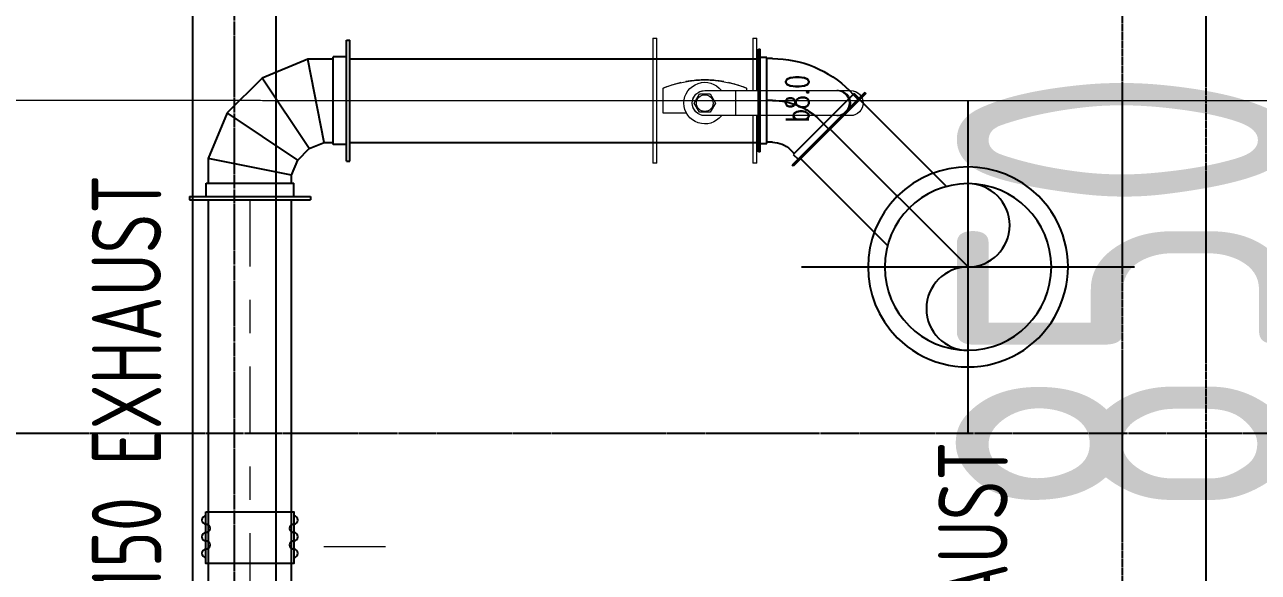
# Model space of a CAD drawing. Extents: x -76427 to 292734, y -42117 to 131250.
# Drawn here: x 13382 to 15603, y -36854 to -35868 of the extents above; entities that cross this region are included whole.
import ezdxf
from ezdxf.xclip import XClip

# ---------------------------------------------------------------- set-up
doc = ezdxf.new("R2010")
doc.units = 0
doc.header["$LTSCALE"] = 10
doc.header["$XCLIPFRAME"] = 2
for name, pattern in [('H12PL1$0$CENTERK4', [0.3582, 0.3333, -0.0083, 0.0083, -0.0083]), ('TPH12-SEC-@E$0$CENTERK3', [2.749, 2.5, -0.083, 0.083, -0.083]), ('TPH12-SEC-@E$0$CENTERK5', [6.916, 6.667, -0.083, 0.083, -0.083]), ('XFM7P10PV$0$HIDDEN', [0.375, 0.25, -0.125]), ('XFM7P10PV$0$中心', [29.999999, 12, -6, 6, -6]), ('XFM7P10PV-200K$0$HIDDEN', [0.375, 0.25, -0.125]), ('XFM7P10PV-200K$0$中心', [29.999999, 12, -6, 6, -6])]:
    doc.linetypes.add(name, pattern=pattern)
for name, color, linetype in [('H12PL1$0$L10_14_SIKICHI', 252, 'Continuous'), ('TPH12-SEC-@E$0$H-SIN', 252, 'TPH12-SEC-@E$0$CENTERK5'), ('TPH12-SEC-@E$0$SIAGE1', 252, 'Continuous'), ('TPH12-SEC-@E$0$SIN-M', 252, 'Continuous'), ('XFM7P10PV$0$AP5B-SM-08-FNN-300-A(B)-LB1$0$0-支架', 252, 'Continuous'), ('XFM7P10PV$0$U-CV-EXH-DUCT', 252, 'Continuous'), ('XFM7P10PV$0$U-PCW-TXT', 252, 'Continuous'), ('XFM7P10PV$0$U-PV-EXH', 252, 'Continuous'), ('XFM7P10PV-200K$0$AP5B-SM-08-FNN-300-A(B)-LB1$0$0-支架', 7, 'Continuous'), ('XFM7P10PV-200K$0$U-CV-EXH-DUCT', 110, 'Continuous'), ('XFM7P10PV-200K$0$U-PCW-TXT', 3, 'Continuous'), ('XFM7P10PV-200K$0$U-PV-EXH', 7, 'Continuous')]:
    doc.layers.add(name, color=color, linetype=linetype)
doc.layers.add('TPH12-SEC-@E$0$K-SIN', color=252, linetype='TPH12-SEC-@E$0$CENTERK3', plot=False)
for name, color, linetype, lineweight in [('XFM7P10PV$0$AP5B-SM-08-FNN-300-A(B)-LB1$0$風管附件', 252, 'Continuous', 9), ('XFM7P10PV$0$M-HVAC-DUCT-CNTR', 252, 'XFM7P10PV$0$中心', 9), ('XFM7P10PV$0$PV-EQ(50K)', 252, 'Continuous', 9), ('XFM7P10PV-200K$0$AP5B-SM-08-FNN-300-A(B)-LB1$0$風管附件', 7, 'Continuous', 9), ('XFM7P10PV-200K$0$PV-EQ(50K)', 22, 'Continuous', 9)]:
    doc.layers.add(name, color=color, linetype=linetype, lineweight=lineweight)
doc.layers.add('XFM7P10PV-200K$0$M-HVAC-DUCT-CNTR', color=1, linetype='XFM7P10PV-200K$0$中心', lineweight=9, true_color=0xff0000)
doc.styles.add('TPH12-SEC-@E$0$dim-txt', font='isocp.shx', dxfattribs={"width": 0.7, "bigfont": 'chineset.shx'})
doc.styles.add('XFM7P10PV$0$aa-txt', font='isocp.shx', dxfattribs={"bigfont": 'chineset'})
doc.styles.add('XFM7P10PV$0$STANDARD', font='SIMPLEX', dxfattribs={"bigfont": 'BIGFONT'})
doc.styles.add('XFM7P10PV-200K$0$aa-txt', font='isocp.shx', dxfattribs={"bigfont": 'chineset'})
doc.styles.add('XFM7P10PV-200K$0$STANDARD', font='SIMPLEX', dxfattribs={"bigfont": 'BIGFONT'})
doc.dimstyles.new('TPH12-SEC-@E$0$ARCH-dim-2000', dxfattribs={"dimscale": 2000, "dimtxt": 0.3, "dimasz": 0.1, "dimexe": 0.1, "dimexo": 0.1, "dimgap": 0.05, "dimtad": 1, "dimdec": 0, "dimrnd": 0.1, "dimdsep": 46, "dimlunit": 6, "dimtxsty": 'TPH12-SEC-@E$0$dim-txt', "dimblk": 'TPH12-SEC-@E$0$_Dot', "dimblk1": 'TPH12-SEC-@E$0$_Origin', "dimblk2": 'TPH12-SEC-@E$0$_Origin', "dimcen": 2, "dimclrd": 256, "dimclre": 256, "dimclrt": 256, "dimadec": 0, "dimazin": 0, "dimtfac": 1, "dimtdec": 1, "dimtix": 1, "dimtmove": 2, "dimatfit": 3, "dimldrblk": 'TPH12-SEC-@E$0$_Origin', "dimfxl": 1, "dimtvp": 1, "dimtolj": 1, "dimarcsym": 0})

# ---------------------------------------------------------------- blocks, each defined once
blk = doc.blocks.new('H12PL1')
at = {"layer": 'H12PL1$0$L10_14_SIKICHI', "linetype": 'H12PL1$0$CENTERK4', "lineweight": 0}
blk.add_line((96438.83, -36025.4), (10638.84, -36004.43), dxfattribs=at)
blk = doc.blocks.new('TPH12-SEC-@E$0$_Dot')
at = {"color": 0, "linetype": 'ByBlock', "lineweight": -2}
blk.add_line((-0.5, 0), (-1, 0), dxfattribs=at)
at = {"color": 0, "linetype": 'ByBlock', "const_width": 0.5}
blk.add_lwpolyline([(-0.25, 0, 1), (0.25, 0, 1)], format="xyb", close=True, dxfattribs=at)
blk = doc.blocks.new('*D215')
at = {"layer": 'DEFPOINTS', "color": 0, "transparency": 16777216}
for p in [(45200, 385950), (45200, 385950), (45200, 385100)]:
    blk.add_point(p, dxfattribs=at)
at = {"layer": 'TPH12-SEC-@E$0$SIN-M', "lineweight": -2, "transparency": 16777216}
blk.add_line((45200, 385300), (45200, 385750), dxfattribs=at)
at = {"layer": 'TPH12-SEC-@E$0$SIN-M', "lineweight": -2, "transparency": 16777216, "xscale": 200, "yscale": 200, "zscale": 200}
for p, rotation in [((45200, 385950), 90), ((45200, 385100), 270)]:
    blk.add_blockref('TPH12-SEC-@E$0$_Dot', p, dxfattribs=dict(at, rotation=rotation))
at = {"layer": 'TPH12-SEC-@E$0$SIN-M', "transparency": 16777216, "insert": (44560, 386199.189861), "char_height": 600, "attachment_point": 5, "rotation": 90, "style": 'TPH12-SEC-@E$0$dim-txt'}
blk.add_mtext('\\A1;850', dxfattribs=at)
blk = doc.blocks.new('TPH12-SEC-@E$0$_Origin')
at = {"color": 0, "linetype": 'ByBlock', "lineweight": -2}
blk.add_line((0, 0), (-1, 0), dxfattribs=at)
blk.add_circle((0, 0), 0.5, dxfattribs=at)
blk = doc.blocks.new('XFM7P10PV-200K$0$A$Cf6a59fa3')
blk.add_line((2336.2, 1961.1), (2224.9, 1961.1))
blk = doc.blocks.new('XFM7P10PV-200K$0$AP5B-SM-08-FNN-300-A(B)-LB1$0$圓形風門_PX - VD100-1461086-LB1-PX-X')
at = {"layer": 'XFM7P10PV-200K$0$AP5B-SM-08-FNN-300-A(B)-LB1$0$風管附件', "color": 11, "true_color": 0xff8040}
for p, q in [((-4546.03, 16082.5), (-4546.53, 16082.5)), ((-4546.53, 16067.5), (-4546.53, 16082.5)), ((-4546.03, 16082.5), (-4546.03, 16067.5)), ((-4534.03, 16082.5), (-4534.53, 16082.5)), ((-4534.53, 16076.79), (-4534.53, 16082.5)), ((-4534.03, 16082.5), (-4534.03, 16076.79)), ((-4534.53, 16080), (-4546.03, 16080)), ((-4542.46, 16076.5), (-4545.28, 16076.5)), ((-4545.28, 16076.5), (-4545.28, 16073.5)), ((-4540.91, 16076.38), (-4541.55, 16075.28)), ((-4539.64, 16076.38), (-4540.91, 16076.38)), ((-4536.54, 16076.78), (-4540.28, 16076.78)), ((-4539.01, 16075.28), (-4539.64, 16076.38)), ((-4524.42, 16076.78), (-4536.54, 16076.78)), ((-4536.54, 16076.78), (-4536.54, 16073.78)), ((-4524.25, 16076.78), (-4524.42, 16076.78)), ((-4524.42, 16076.78), (-4524.25, 16076.78)), ((-4522.78, 16076.78), (-4524.42, 16076.78)), ((-4541.55, 16075.28), (-4540.91, 16074.18)), ((-4539.64, 16074.18), (-4539.01, 16075.28)), ((-4540.91, 16074.18), (-4539.64, 16074.18)), ((-4540.28, 16073.78), (-4536.54, 16073.78)), ((-4536.54, 16073.78), (-4524.42, 16073.78)), ((-4535.28, 16073.5), (-4535.28, 16073.78)), ((-4534.53, 16067.5), (-4534.53, 16073.77)), ((-4534.03, 16073.77), (-4534.03, 16067.5)), ((-4524.42, 16073.78), (-4524.25, 16073.78)), ((-4524.25, 16073.78), (-4524.42, 16073.78)), ((-4524.42, 16073.78), (-4522.78, 16073.78)), ((-4546.03, 16070), (-4534.53, 16070)), ((-4546.53, 16067.5), (-4546.03, 16067.5)), ((-4534.53, 16067.5), (-4534.03, 16067.5))]:
    blk.add_line(p, q, dxfattribs=at)
for centre, radius, start, end in [((-4540.28, 16075.28), 2.5, 37.2426, 180), ((-4540.28, 16075.28), 1.5, 90, 270), ((-4540.28, 16075.28), 1.5, 135, 225), ((-4540.28, 16075.28), 1, 0, 180), ((-4522.78, 16075.28), 1.5, 270, 90), ((-4522.78, 16075.28), 1.5, 60, 90), ((-4540.28, 16075.28), 2.5, 180, 322.7574), ((-4540.28, 16075.28), 1, 180, 0), ((-4540.28, 16085.5), 13, 247.3801, 292.6199), ((-4540.28, 16075.28), 1.5, 240, 270), ((-4522.78, 16075.28), 1.5, 285, 315)]:
    blk.add_arc(centre, radius, start, end, dxfattribs=at)
for centre in [(-4524.42, 16075.28), (-4524.25, 16075.28)]:
    blk.add_ellipse(centre, major_axis=(0, 1.5), ratio=0.965926, start_param=3.141593, end_param=6.283185, dxfattribs=at)
for points, knots in [([(-4543.15, 16072.82), (-4543.32, 16072.86), (-4544.05, 16073.04), (-4544.75, 16073.28), (-4545.28, 16073.5)], [0.7811004, 0.7811004, 0.7811004, 0.7811004, 0.8333333, 1, 1, 1, 1]), ([(-4535.28, 16073.5), (-4535.81, 16073.28), (-4536.52, 16073.04), (-4537.26, 16072.85), (-4537.45, 16072.81)], [0, 0, 0, 0, 0.1666667, 0.2227934, 0.2227934, 0.2227934, 0.2227934]), ([(-4538.01, 16072.7), (-4538.19, 16072.67), (-4538.94, 16072.55), (-4540.28, 16072.46), (-4541.61, 16072.55), (-4542.36, 16072.67), (-4542.55, 16072.7)], [0.2781585, 0.2781585, 0.2781585, 0.2781585, 0.3333333, 0.5, 0.6666667, 0.7219133, 0.7219133, 0.7219133, 0.7219133])]:
    blk.add_open_spline(points, degree=3, knots=knots, dxfattribs=at)
blk = doc.blocks.new('XFM7P10PV-200K$0$A$C7cc23280')
blk.add_lwpolyline([(3.8, 47.7), (84.8, 47.7), (84.8, 0), (3.8, 0)], close=True)
for centre, start, end in [((3.8, 40.1), 90, 270), ((3.8, 32.4), 270, 90), ((84.8, 32.4), 90, 270), ((84.8, 40.1), 270, 90), ((3.8, 24.7), 90, 270), ((84.8, 24.7), 270, 90), ((3.8, 9.4), 90, 270), ((3.8, 17.1), 270, 90), ((84.8, 17.1), 90, 270), ((84.8, 9.4), 270, 90)]:
    blk.add_arc(centre, 3.84, start, end)
blk = doc.blocks.new('XFM7P10PV-200K$0$300A_45度_0.8D-1')
for p, q in [((-20.25, 14.18), (-20.25, 13.58)), ((16.6, 14.18), (-20.25, 14.18)), ((16.6, 13.58), (-20.25, 13.58)), ((-17.25, 11.18), (-17.25, 13.58)), ((13.6, 13.58), (13.6, 11.18)), ((16.6, 13.58), (16.6, 14.18)), ((13.6, 11.18), (-17.25, 11.18)), ((-16.83, 9.18), (-16.83, 11.18)), ((13.17, 9.18), (13.17, 11.18)), ((-4.71, -23.93), (21.34, 2.13)), ((-4.29, -24.35), (21.77, 1.71)), ((-4.29, -20.11), (17.52, 1.71)), ((15.81, 2.82), (17.22, 1.41)), ((17.52, 1.71), (19.22, 0.01)), ((21.77, 1.71), (21.34, 2.13)), ((-5.4, -18.39), (-3.99, -19.81)), ((-2.59, -21.8), (-4.29, -20.11)), ((-4.71, -23.93), (-4.29, -24.35))]:
    blk.add_line(p, q)
at = {"color": 8}
for p, q in [((-1.83, 9.18), (-1.83, 11.18)), ((5.2, -7.79), (6.62, -9.2))]:
    blk.add_line(p, q, dxfattribs=at)
for radius in [39, 9]:
    blk.add_arc((22.17, 9.18), radius, 180, 225)
blk.add_arc((22.17, 9.18), 24, 180, 225, dxfattribs=at)
at = {"layer": 'XFM7P10PV-200K$0$U-CV-EXH-DUCT'}
for p, q in [((6.62, -9.2), (8.31, -10.9)), ((-3.99, -19.81), (-1.87, -21.93))]:
    blk.add_line(p, q, dxfattribs=at)
at = {"color": 8, "style": 'XFM7P10PV-200K$0$STANDARD', "width": 0.7}
blk.add_text('0.8d', height=8.146, dxfattribs=at).set_placement((-10.93, -3.81))
blk = doc.blocks.new('XFM7P10PV-200K$0$CV-EXH-150A-TURN-new')
for p, q in [((-10.81, 13.16), (-11.41, 13.16)), ((-11.41, 13.16), (-11.41, -8.64)), ((-10.81, 13.16), (-10.81, -8.64)), ((-10.81, 10.16), (-8.41, 10.16)), ((-8.41, 10.16), (-8.41, -5.64)), ((-3.97, 9.76), (-8.41, 9.76)), ((4.25, 6.36), (-3.97, 9.76)), ((10.54, 0.07), (4.25, 6.36)), ((13.94, -8.14), (10.54, 0.07)), ((-10.81, -5.64), (-8.41, -5.64)), ((-8.41, -5.24), (-6.95, -5.24)), ((-6.95, -5.24), (-4.25, -6.36)), ((-4.25, -6.36), (-2.18, -8.43)), ((-10.81, -8.64), (-11.41, -8.64)), ((-2.18, -8.43), (-1.06, -11.13)), ((13.94, -12.74), (13.94, -8.14)), ((-1.46, -15.14), (-1.46, -12.74)), ((-1.46, -12.74), (14.34, -12.74)), ((-1.06, -11.13), (-1.06, -12.74)), ((14.34, -15.14), (14.34, -12.74)), ((-4.46, -15.14), (-4.46, -15.74)), ((-4.46, -15.14), (17.34, -15.14)), ((17.34, -15.14), (17.34, -15.74)), ((-4.46, -15.74), (17.34, -15.74))]:
    blk.add_line(p, q)
at = {"color": 8}
for p, q in [((-6.95, -5.24), (-3.97, 9.76)), ((-4.25, -6.36), (4.25, 6.36)), ((-2.18, -8.43), (10.54, 0.07)), ((-1.06, -11.13), (13.94, -8.14))]:
    blk.add_line(p, q, dxfattribs=at)
blk = doc.blocks.new('XFM7P10PV-200K')
at = {"color": 1}
blk.add_line((14780.1, -36304.6), (15380.1, -36304.6), dxfattribs=at)
at = {"layer": 'XFM7P10PV-200K$0$AP5B-SM-08-FNN-300-A(B)-LB1$0$0-支架', "linetype": 'XFM7P10PV-200K$0$HIDDEN', "ltscale": 0.5}
blk.add_lwpolyline([(15358.4, -35788.1), (15508.4, -35788.1), (15508.4, -39044.1), (15358.4, -39044.1)], close=True, dxfattribs=at)
at = {"layer": 'XFM7P10PV-200K$0$M-HVAC-DUCT-CNTR'}
for p, q in [((14845.2, -36005.4, 0), (13967.5, -36005.4, 0)), ((13787.5, -36183.9, 0), (13787.5, -36876.6, 0))]:
    blk.add_line(p, q, dxfattribs=at)
at = {"layer": 'XFM7P10PV-200K$0$U-PV-EXH'}
for p, q in [((14703, -35930.4, 0), (13967.5, -35930.4, 0)), ((15041.2, -36159.7), (14885.2, -36003.7)), ((15080.1, -36604.6), (15080.1, -36004.6)), ((14832.2, -36056.7), (15080.1, -36304.6)), ((13967.5, -36080.4, 0), (14703, -36080.4, 0)), ((14779.1, -36109.8), (14935.2, -36265.8)), ((13712.5, -36183.9, 0), (13712.5, -36876.6, 0)), ((13862.5, -36876.6), (13862.5, -36183.9, 0))]:
    blk.add_line(p, q, dxfattribs=at)
for centre, radius, start, end in [((15080.1, -36304.6), 180, 45, 225), ((15080.1, -36304.6), 150, 0, 180), ((15080.1, -36229.6), 75, 270, 90), ((15080.1, -36304.6), 180, 225, 45), ((15080.1, -36304.6), 150, 180, 0), ((15080.1, -36379.6), 75, 90, 270)]:
    blk.add_arc(centre, radius, start, end, dxfattribs=at)
at = {"layer": 'XFM7P10PV-200K$0$PV-EQ(50K)'}
blk.add_blockref('XFM7P10PV-200K$0$A$Cf6a59fa3', (11695.6, -38769.6), dxfattribs=at)
at = {"layer": 'XFM7P10PV-200K$0$U-PV-EXH'}
for name, p, xscale, yscale, zscale, rotation in [('XFM7P10PV-200K$0$CV-EXH-150A-TURN-new', (13810.1, -36069.8, 0), 10, 10, 10, 89.99999999999774), ('XFM7P10PV-200K$0$AP5B-SM-08-FNN-300-A(B)-LB1$0$圓形風門_PX - VD100-1461086-LB1-PX-X', (82710.5, 205119.6, 0), -15, 15, 15, 180), ('XFM7P10PV-200K$0$300A_45度_0.8D-1', (14774.2, -36014), -5.019714194981067, 5.019714194981067, 5.019714194981067, 90)]:
    blk.add_blockref(name, p, dxfattribs=dict(at, xscale=xscale, yscale=yscale, zscale=zscale, rotation=rotation))
at = {"layer": 'XFM7P10PV-200K$0$U-PV-EXH', "xscale": 1.95, "yscale": 1.95, "zscale": 1.95}
blk.add_blockref('XFM7P10PV-200K$0$A$C7cc23280', (13701, -36838.4, 0), dxfattribs=at)
at = {"layer": 'XFM7P10PV-200K$0$U-PCW-TXT', "style": 'XFM7P10PV-200K$0$aa-txt', "width": 0.8}
for s, p in [('%%C150 EXHAUST', (13627.9, -36968.4, 0)), ('%%C300 EXHAUST', (15151.6, -37463.2, 0))]:
    blk.add_text(s, height=125, rotation=90, dxfattribs=at).set_placement(p)
blk = doc.blocks.new('XFM7P10PV$0$A$Cf6a59fa3')
blk.add_line((2336.2, 1961.1), (2224.9, 1961.1))
blk = doc.blocks.new('XFM7P10PV$0$AP5B-SM-08-FNN-300-A(B)-LB1$0$圓形風門_PX - VD100-1461086-LB1-PX-X')
at = {"layer": 'XFM7P10PV$0$AP5B-SM-08-FNN-300-A(B)-LB1$0$風管附件', "color": 11, "true_color": 0xff8040}
for p, q in [((-4546.03, 16082.5), (-4546.53, 16082.5)), ((-4546.53, 16067.5), (-4546.53, 16082.5)), ((-4546.03, 16082.5), (-4546.03, 16067.5)), ((-4534.03, 16082.5), (-4534.53, 16082.5)), ((-4534.53, 16076.79), (-4534.53, 16082.5)), ((-4534.03, 16082.5), (-4534.03, 16076.79)), ((-4534.53, 16080), (-4546.03, 16080)), ((-4542.46, 16076.5), (-4545.28, 16076.5)), ((-4545.28, 16076.5), (-4545.28, 16073.5)), ((-4540.91, 16076.38), (-4541.55, 16075.28)), ((-4539.64, 16076.38), (-4540.91, 16076.38)), ((-4536.54, 16076.78), (-4540.28, 16076.78)), ((-4539.01, 16075.28), (-4539.64, 16076.38)), ((-4524.42, 16076.78), (-4536.54, 16076.78)), ((-4536.54, 16076.78), (-4536.54, 16073.78)), ((-4524.25, 16076.78), (-4524.42, 16076.78)), ((-4524.42, 16076.78), (-4524.25, 16076.78)), ((-4522.78, 16076.78), (-4524.42, 16076.78)), ((-4541.55, 16075.28), (-4540.91, 16074.18)), ((-4539.64, 16074.18), (-4539.01, 16075.28)), ((-4540.91, 16074.18), (-4539.64, 16074.18)), ((-4540.28, 16073.78), (-4536.54, 16073.78)), ((-4536.54, 16073.78), (-4524.42, 16073.78)), ((-4535.28, 16073.5), (-4535.28, 16073.78)), ((-4534.53, 16067.5), (-4534.53, 16073.77)), ((-4534.03, 16073.77), (-4534.03, 16067.5)), ((-4524.42, 16073.78), (-4524.25, 16073.78)), ((-4524.25, 16073.78), (-4524.42, 16073.78)), ((-4524.42, 16073.78), (-4522.78, 16073.78)), ((-4546.03, 16070), (-4534.53, 16070)), ((-4546.53, 16067.5), (-4546.03, 16067.5)), ((-4534.53, 16067.5), (-4534.03, 16067.5))]:
    blk.add_line(p, q, dxfattribs=at)
for centre, radius, start, end in [((-4540.28, 16075.28), 2.5, 37.2426, 180), ((-4540.28, 16075.28), 1.5, 90, 270), ((-4540.28, 16075.28), 1.5, 135, 225), ((-4540.28, 16075.28), 1, 0, 180), ((-4522.78, 16075.28), 1.5, 270, 90), ((-4522.78, 16075.28), 1.5, 60, 90), ((-4540.28, 16075.28), 2.5, 180, 322.7574), ((-4540.28, 16075.28), 1, 180, 0), ((-4540.28, 16085.5), 13, 247.3801, 292.6199), ((-4540.28, 16075.28), 1.5, 240, 270), ((-4522.78, 16075.28), 1.5, 285, 315)]:
    blk.add_arc(centre, radius, start, end, dxfattribs=at)
for centre in [(-4524.42, 16075.28), (-4524.25, 16075.28)]:
    blk.add_ellipse(centre, major_axis=(0, 1.5), ratio=0.965926, start_param=3.141593, end_param=6.283185, dxfattribs=at)
for points, knots in [([(-4543.15, 16072.82), (-4543.32, 16072.86), (-4544.05, 16073.04), (-4544.75, 16073.28), (-4545.28, 16073.5)], [0.7811004, 0.7811004, 0.7811004, 0.7811004, 0.8333333, 1, 1, 1, 1]), ([(-4535.28, 16073.5), (-4535.81, 16073.28), (-4536.52, 16073.04), (-4537.26, 16072.85), (-4537.45, 16072.81)], [0, 0, 0, 0, 0.1666667, 0.2227934, 0.2227934, 0.2227934, 0.2227934]), ([(-4538.01, 16072.7), (-4538.19, 16072.67), (-4538.94, 16072.55), (-4540.28, 16072.46), (-4541.61, 16072.55), (-4542.36, 16072.67), (-4542.55, 16072.7)], [0.2781585, 0.2781585, 0.2781585, 0.2781585, 0.3333333, 0.5, 0.6666667, 0.7219133, 0.7219133, 0.7219133, 0.7219133])]:
    blk.add_open_spline(points, degree=3, knots=knots, dxfattribs=at)
blk = doc.blocks.new('XFM7P10PV$0$A$C7cc23280')
blk.add_lwpolyline([(3.8, 47.7), (84.8, 47.7), (84.8, 0), (3.8, 0)], close=True)
for centre, start, end in [((3.8, 40.1), 90, 270), ((3.8, 32.4), 270, 90), ((84.8, 32.4), 90, 270), ((84.8, 40.1), 270, 90), ((3.8, 24.7), 90, 270), ((84.8, 24.7), 270, 90), ((3.8, 9.4), 90, 270), ((3.8, 17.1), 270, 90), ((84.8, 17.1), 90, 270), ((84.8, 9.4), 270, 90)]:
    blk.add_arc(centre, 3.84, start, end)
blk = doc.blocks.new('XFM7P10PV$0$300A_45度_0.8D-1')
for p, q in [((-20.25, 14.18), (-20.25, 13.58)), ((16.6, 14.18), (-20.25, 14.18)), ((16.6, 13.58), (-20.25, 13.58)), ((-17.25, 11.18), (-17.25, 13.58)), ((13.6, 13.58), (13.6, 11.18)), ((16.6, 13.58), (16.6, 14.18)), ((13.6, 11.18), (-17.25, 11.18)), ((-16.83, 9.18), (-16.83, 11.18)), ((13.17, 9.18), (13.17, 11.18)), ((-4.71, -23.93), (21.34, 2.13)), ((-4.29, -24.35), (21.77, 1.71)), ((-4.29, -20.11), (17.52, 1.71)), ((15.81, 2.82), (17.22, 1.41)), ((17.52, 1.71), (19.22, 0.01)), ((21.77, 1.71), (21.34, 2.13)), ((-5.4, -18.39), (-3.99, -19.81)), ((-2.59, -21.8), (-4.29, -20.11)), ((-4.71, -23.93), (-4.29, -24.35))]:
    blk.add_line(p, q)
at = {"color": 8}
for p, q in [((-1.83, 9.18), (-1.83, 11.18)), ((5.2, -7.79), (6.62, -9.2))]:
    blk.add_line(p, q, dxfattribs=at)
for radius in [39, 9]:
    blk.add_arc((22.17, 9.18), radius, 180, 225)
blk.add_arc((22.17, 9.18), 24, 180, 225, dxfattribs=at)
at = {"layer": 'XFM7P10PV$0$U-CV-EXH-DUCT'}
for p, q in [((6.62, -9.2), (8.31, -10.9)), ((-3.99, -19.81), (-1.87, -21.93))]:
    blk.add_line(p, q, dxfattribs=at)
at = {"color": 8, "style": 'XFM7P10PV$0$STANDARD', "width": 0.7}
blk.add_text('0.8d', height=8.146, dxfattribs=at).set_placement((-10.93, -3.81))
blk = doc.blocks.new('XFM7P10PV$0$CV-EXH-150A-TURN-new')
for p, q in [((-10.81, 13.16), (-11.41, 13.16)), ((-11.41, 13.16), (-11.41, -8.64)), ((-10.81, 13.16), (-10.81, -8.64)), ((-10.81, 10.16), (-8.41, 10.16)), ((-8.41, 10.16), (-8.41, -5.64)), ((-3.97, 9.76), (-8.41, 9.76)), ((4.25, 6.36), (-3.97, 9.76)), ((10.54, 0.07), (4.25, 6.36)), ((13.94, -8.14), (10.54, 0.07)), ((-10.81, -5.64), (-8.41, -5.64)), ((-8.41, -5.24), (-6.95, -5.24)), ((-6.95, -5.24), (-4.25, -6.36)), ((-4.25, -6.36), (-2.18, -8.43)), ((-10.81, -8.64), (-11.41, -8.64)), ((-2.18, -8.43), (-1.06, -11.13)), ((13.94, -12.74), (13.94, -8.14)), ((-1.46, -15.14), (-1.46, -12.74)), ((-1.46, -12.74), (14.34, -12.74)), ((-1.06, -11.13), (-1.06, -12.74)), ((14.34, -15.14), (14.34, -12.74)), ((-4.46, -15.14), (-4.46, -15.74)), ((-4.46, -15.14), (17.34, -15.14)), ((17.34, -15.14), (17.34, -15.74)), ((-4.46, -15.74), (17.34, -15.74))]:
    blk.add_line(p, q)
at = {"color": 8}
for p, q in [((-6.95, -5.24), (-3.97, 9.76)), ((-4.25, -6.36), (4.25, 6.36)), ((-2.18, -8.43), (10.54, 0.07)), ((-1.06, -11.13), (13.94, -8.14))]:
    blk.add_line(p, q, dxfattribs=at)
blk = doc.blocks.new('XFM7P10PV')
at = {"color": 1}
blk.add_line((14780.1, -36304.6), (15380.1, -36304.6), dxfattribs=at)
at = {"layer": 'XFM7P10PV$0$AP5B-SM-08-FNN-300-A(B)-LB1$0$0-支架', "linetype": 'XFM7P10PV$0$HIDDEN', "ltscale": 0.5}
blk.add_lwpolyline([(15358.4, -35788.1), (15508.4, -35788.1), (15508.4, -39044.1), (15358.4, -39044.1)], close=True, dxfattribs=at)
at = {"layer": 'XFM7P10PV$0$M-HVAC-DUCT-CNTR'}
for p, q in [((14845.2, -36005.4, 0), (13967.5, -36005.4, 0)), ((13787.5, -36183.9, 0), (13787.5, -36876.6, 0))]:
    blk.add_line(p, q, dxfattribs=at)
at = {"layer": 'XFM7P10PV$0$U-PV-EXH'}
for p, q in [((14703, -35930.4, 0), (13967.5, -35930.4, 0)), ((15041.2, -36159.7), (14885.2, -36003.7)), ((15080.1, -36604.6), (15080.1, -36004.6)), ((14832.2, -36056.7), (15080.1, -36304.6)), ((13967.5, -36080.4, 0), (14703, -36080.4, 0)), ((14779.1, -36109.8), (14935.2, -36265.8)), ((13712.5, -36183.9, 0), (13712.5, -36876.6, 0)), ((13862.5, -36876.6), (13862.5, -36183.9, 0))]:
    blk.add_line(p, q, dxfattribs=at)
for centre, radius, start, end in [((15080.1, -36304.6), 180, 45, 225), ((15080.1, -36304.6), 150, 0, 180), ((15080.1, -36229.6), 75, 270, 90), ((15080.1, -36304.6), 180, 225, 45), ((15080.1, -36304.6), 150, 180, 0), ((15080.1, -36379.6), 75, 90, 270)]:
    blk.add_arc(centre, radius, start, end, dxfattribs=at)
at = {"layer": 'XFM7P10PV$0$PV-EQ(50K)'}
blk.add_blockref('XFM7P10PV$0$A$Cf6a59fa3', (11695.6, -38769.6), dxfattribs=at)
at = {"layer": 'XFM7P10PV$0$U-PV-EXH'}
for name, p, xscale, yscale, zscale, rotation in [('XFM7P10PV$0$CV-EXH-150A-TURN-new', (13810.1, -36069.8, 0), 10, 10, 10, 89.99999999999774), ('XFM7P10PV$0$AP5B-SM-08-FNN-300-A(B)-LB1$0$圓形風門_PX - VD100-1461086-LB1-PX-X', (82710.5, 205119.6, 0), -15, 15, 15, 180), ('XFM7P10PV$0$300A_45度_0.8D-1', (14774.2, -36014), -5.019714194981067, 5.019714194981067, 5.019714194981067, 90)]:
    blk.add_blockref(name, p, dxfattribs=dict(at, xscale=xscale, yscale=yscale, zscale=zscale, rotation=rotation))
at = {"layer": 'XFM7P10PV$0$U-PV-EXH', "xscale": 1.95, "yscale": 1.95, "zscale": 1.95}
blk.add_blockref('XFM7P10PV$0$A$C7cc23280', (13701, -36838.4, 0), dxfattribs=at)
at = {"layer": 'XFM7P10PV$0$U-PCW-TXT', "style": 'XFM7P10PV$0$aa-txt', "width": 0.8}
for s, p in [('%%C150 EXHAUST', (13627.9, -36968.4, 0)), ('%%C300 EXHAUST', (15151.6, -37463.2, 0))]:
    blk.add_text(s, height=125, rotation=90, dxfattribs=at).set_placement(p)
blk = doc.blocks.new('TPH12-SEC-@E')
at = {"layer": 'TPH12-SEC-@E$0$H-SIN'}
blk.add_line((49200, 385950), (18729.6, 385950), dxfattribs=at)
at = {"layer": 'TPH12-SEC-@E$0$K-SIN'}
blk.add_line((42960, 384000), (42960, 402090), dxfattribs=at)
at = {"layer": 'TPH12-SEC-@E$0$SIAGE1'}
for p, q in [((42885, 385100), (42885, 391925)), ((43035, 385100), (43035, 390150))]:
    blk.add_line(p, q, dxfattribs=at)
at = {"layer": 'TPH12-SEC-@E$0$SIN-M'}
dim = blk.add_linear_dim(base=(45200, 385950), p1=(45200, 385100), p2=(45200, 385950), angle=90, dimstyle='TPH12-SEC-@E$0$ARCH-dim-2000', dxfattribs=at)
dim.commit()
dim.dimension.update_dxf_attribs({"geometry": '*D215', "text_midpoint": (44560, 386199.2), "dimtype": 128})

msp = doc.modelspace()

# ---------------------------------------------------------------- block references
msp.add_blockref('XFM7P10PV', (0, 0))

# ---------------------------------------------------------------- next in the draw order: block references
msp.add_blockref('H12PL1', (0, 0))

# ---------------------------------------------------------------- next in the draw order: block references
msp.add_blockref('XFM7P10PV-200K', (0, 0))
ref = msp.add_blockref('TPH12-SEC-@E', (-29200, -422554.6))
XClip(ref).set_block_clipping_path([(33964.7926547826, 380750.0000000001), (50300, 392150)])

doc.saveas('drawing.dxf')
